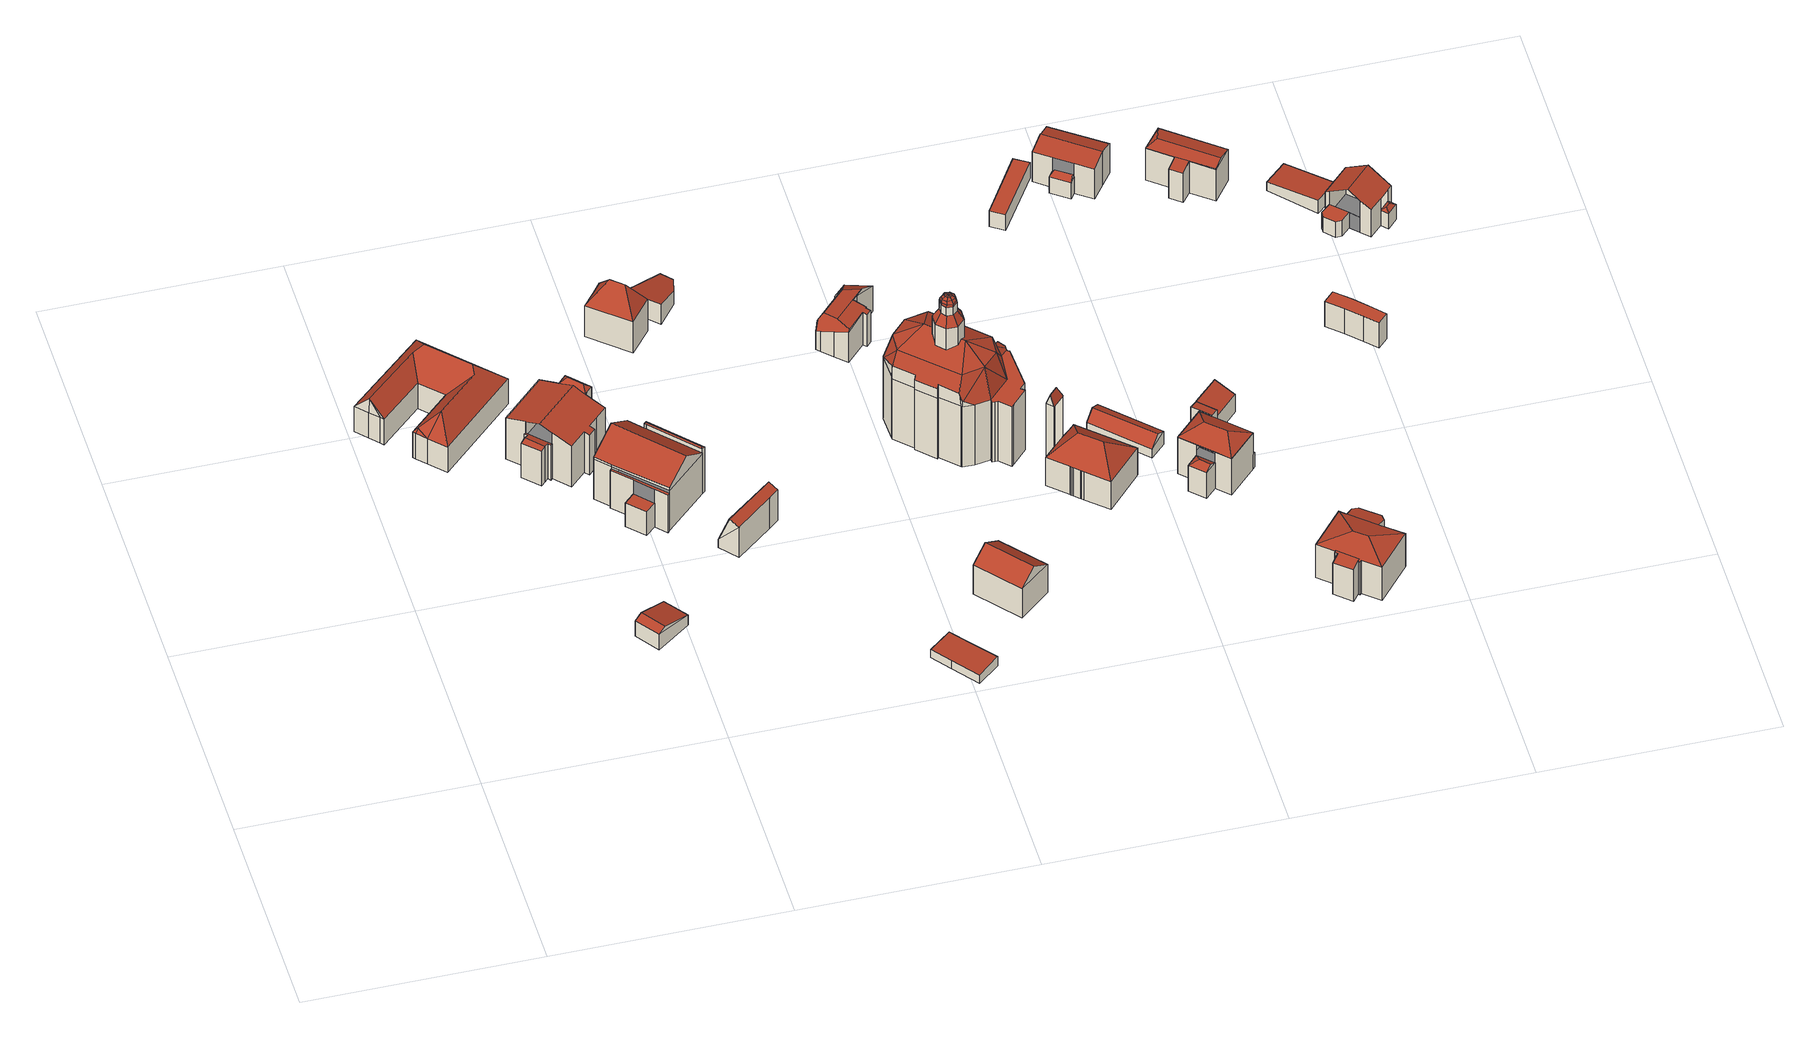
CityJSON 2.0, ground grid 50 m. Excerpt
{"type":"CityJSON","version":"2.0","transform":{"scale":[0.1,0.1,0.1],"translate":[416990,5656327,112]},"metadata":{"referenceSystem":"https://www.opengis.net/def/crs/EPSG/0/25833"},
"CityObjects":{
"building1":{"type":"Building","attributes":{"Dachtyp_tdc":"tdcFreeFormRoof","Gemeindeschluessel":14612000,"Dachneigung":47.32,"QualitaetDacherkennung":4,"Geometrietyp2DReferenz":"3000","measuredHeight":12.46,"function":"31001_9998","roofType":"5000"},"geometry":[{"type":"Solid","lod":"2","boundaries":[[[[0,1,2,3]],[[1,4,5,2]],[[4,6,7,5]],[[6,8,9,7]],[[8,10,11,9]],[[10,12,13,11]],[[12,14,15,13]],[[14,16,17,15]],[[16,18,19,17]],[[18,20,21,19]],[[20,22,23,21]],[[22,0,3,23]],[[24,25,22,20]],[[26,27,24,20,18]],[[16,26,18]],[[14,26,16]],[[26,14,12]],[[27,26,12,10]],[[28,25,24,27,10,8]],[[29,30,28,8,6]],[[29,6,4]],[[30,1,0]],[[29,1,30]],[[1,29,4]],[[25,28,30,0,22]],[[3,2,5,7,9,11,13,15,17,19,21,23]]]],"semantics":{"surfaces":[{"type":"WallSurface"},{"type":"RoofSurface"},{"type":"GroundSurface"}],"values":[[0,0,0,0,0,0,0,0,0,0,0,0,1,1,0,0,0,1,1,1,1,1,1,1,1,2]]}}]},
"building2":{"type":"Building","attributes":{"Dachtyp_tdc":"tdcGableRoof","Gemeindeschluessel":14612000,"Dachneigung":18.34,"QualitaetDacherkennung":32,"Geometrietyp2DReferenz":"3000","measuredHeight":4.96,"function":"31001_9998","roofType":"3100"},"geometry":[{"type":"Solid","lod":"2","boundaries":[[[[31,32,33,34]],[[32,35,36,33]],[[35,37,38,36]],[[37,31,34,38]],[[35,32,39]],[[31,37,40]],[[32,31,40,39]],[[37,35,39,40]],[[34,33,36,38]]]],"semantics":{"surfaces":[{"type":"WallSurface"},{"type":"RoofSurface"},{"type":"GroundSurface"}],"values":[[0,0,0,0,0,0,1,1,2]]}}]},
"building3":{"type":"Building","attributes":{"Gemeindeschluessel":14612000,"Geometrietyp2DReferenz":"3000","function":"31001_9998","roofType":"9999"},"children":["building3-1","building3-2","building3-3"]},
"building3-1":{"type":"BuildingPart","attributes":{"Dachtyp_tdc":"tdcGableRoof","Dachneigung":14.99,"QualitaetDacherkennung":30,"Geometrietyp2DReferenz":"3000","measuredHeight":9.76,"roofType":"3100"},"parents":["building3"],"geometry":[{"type":"MultiSurface","lod":"2","boundaries":[[[41,42,43,44]],[[42,45,46,43]],[[45,47,48,46]],[[47,49,50,48]],[[51,52,53,54]],[[52,55,56,53]],[[55,57,58,56]],[[57,59,60,58]],[[59,61,62,60]],[[61,41,44,62]],[[57,55,52,51,63,49,47,45,42]],[[42,41,61,59,57]],[[44,43,46,48,50,64,54,53,56,58,60,62]]],"semantics":{"surfaces":[{"type":"WallSurface"},{"type":"RoofSurface"},{"type":"GroundSurface"}],"values":[0,0,0,0,0,0,0,0,0,0,1,1,2]}}]},
"building3-2":{"type":"BuildingPart","attributes":{"Dachtyp_tdc":"tdcGableRoof","Dachneigung":16.76,"QualitaetDacherkennung":67,"Geometrietyp2DReferenz":"3000","measuredHeight":13.41,"roofType":"3100"},"parents":["building3"],"geometry":[{"type":"MultiSurface","lod":"2","boundaries":[[[65,66,67,68]],[[66,69,70,67]],[[69,71,72,70]],[[71,73,74,72]],[[73,75,76,74]],[[75,77,54,76]],[[77,51,54]],[[78,79,80,50,49]],[[79,81,82,80]],[[81,83,84,82]],[[83,85,86,84]],[[87,88,89,90]],[[88,65,68,89]],[[91,92,85,83,81,79,78,93]],[[93,77,75,73,71,69,66,65,88,87,94,91]],[[68,67,70,72,74,76,54,64,50,80,82,84,86,95,90,89]]],"semantics":{"surfaces":[{"type":"WallSurface"},{"type":"RoofSurface"},{"type":"GroundSurface"}],"values":[0,0,0,0,0,0,0,0,0,0,0,0,0,1,1,2]}}]},
"building3-3":{"type":"BuildingPart","attributes":{"Dachtyp_tdc":"tdcFreeFormRoof","Dachneigung":38.93,"QualitaetDacherkennung":17,"Geometrietyp2DReferenz":"3000","measuredHeight":13.57,"roofType":"5000"},"parents":["building3"],"geometry":[{"type":"MultiSurface","lod":"2","boundaries":[[[96,97,98,99]],[[97,100,101,98]],[[100,102,103,101]],[[102,104,105,103]],[[104,106,87,90,105]],[[107,108,109,86,85]],[[108,96,99,109]],[[106,104,102,110]],[[102,100,97,96,111,110]],[[96,108,107,111]],[[107,92,112,94,106,110,111]],[[99,98,101,103,105,90,95,86,109]]],"semantics":{"surfaces":[{"type":"WallSurface"},{"type":"RoofSurface"},{"type":"GroundSurface"}],"values":[0,0,0,0,0,0,0,1,1,1,1,2]}}]},
"building4":{"type":"Building","attributes":{"Gemeindeschluessel":14612000,"Geometrietyp2DReferenz":"3000","function":"31001_9998","roofType":"9999"},"children":["building4-1","building4-2","building4-3","building4-4"]},
"building4-1":{"type":"BuildingPart","attributes":{"Dachtyp_tdc":"tdcGableRoof","Dachneigung":29.98,"QualitaetDacherkennung":51,"Geometrietyp2DReferenz":"3000","measuredHeight":15.19,"roofType":"3100"},"parents":["building4"],"geometry":[{"type":"MultiSurface","lod":"2","boundaries":[[[113,114,115,116]],[[114,117,118,115]],[[117,114,119,120,121]],[[122,123,120,119,124]],[[125,122,124,113]],[[113,124,119,114]],[[126,123,122,125]],[[127,121,120,123,126]],[[118,128,129,130,116,115]],[[125,113,116,130,131]],[[127,126,132,129,128]]],"semantics":{"surfaces":[{"type":"WallSurface"},{"type":"RoofSurface"},{"type":"GroundSurface"}],"values":[0,0,1,1,0,0,0,0,2,0,0]}}]},
"building4-2":{"type":"BuildingPart","attributes":{"Dachtyp_tdc":"tdcFreeFormRoof","Dachneigung":31.63,"QualitaetDacherkennung":21,"Geometrietyp2DReferenz":"3000","measuredHeight":12.45,"roofType":"5000"},"parents":["building4"],"geometry":[{"type":"MultiSurface","lod":"2","boundaries":[[[133,134,135,118,117]],[[134,136,137,135]],[[136,138,121,127,128,137]],[[139,138,136]],[[140,139,136,134]],[[140,134,133]],[[139,140,133,138]],[[118,135,137,128]]],"semantics":{"surfaces":[{"type":"WallSurface"},{"type":"RoofSurface"},{"type":"GroundSurface"}],"values":[0,0,0,1,1,1,1,2]}}]},
"building4-3":{"type":"BuildingPart","attributes":{"Dachtyp_tdc":"tdcPolyFlatRoof","Dachneigung":0,"QualitaetDacherkennung":45,"Geometrietyp2DReferenz":"3000","measuredHeight":6.39,"roofType":"1000"},"parents":["building4"],"geometry":[{"type":"MultiSurface","lod":"2","boundaries":[[[141,142,143,144]],[[142,145,146,143]],[[145,147,148,146]],[[147,145,142,141]],[[144,143,146,148]]],"semantics":{"surfaces":[{"type":"WallSurface"},{"type":"RoofSurface"},{"type":"GroundSurface"}],"values":[0,0,0,1,2]}}]},
"building4-4":{"type":"BuildingPart","attributes":{"Dachtyp_tdc":"tdcPolyFlatRoof","Dachneigung":0,"QualitaetDacherkennung":10,"Geometrietyp2DReferenz":"3000","measuredHeight":10.21,"roofType":"1000"},"parents":["building4"],"geometry":[{"type":"MultiSurface","lod":"2","boundaries":[[[132,149,150,129]],[[149,151,141,144,150]],[[152,153,154,148,147]],[[153,131,130,154]],[[131,153,152,151,149,132]],[[129,150,144,148,154,130]]],"semantics":{"surfaces":[{"type":"WallSurface"},{"type":"RoofSurface"},{"type":"GroundSurface"}],"values":[0,0,0,0,1,2]}}]},
"building5":{"type":"Building","attributes":{"Dachtyp_tdc":"tdcFreeFormRoof","Gemeindeschluessel":14612000,"Dachneigung":69.65,"QualitaetDacherkennung":6,"Geometrietyp2DReferenz":"3000","measuredHeight":9.19,"function":"31001_9998","roofType":"5000"},"geometry":[{"type":"Solid","lod":"2","boundaries":[[[[155,156,157,158]],[[156,159,160,157]],[[159,161,162,160]],[[161,163,164,162]],[[163,155,158,164]],[[165,166,159,156]],[[163,161,166,165,155]],[[156,155,165]],[[161,159,166]],[[158,157,160,162,164]]]],"semantics":{"surfaces":[{"type":"WallSurface"},{"type":"RoofSurface"},{"type":"GroundSurface"}],"values":[[0,0,0,0,0,1,1,0,0,2]]}}]},
"building6":{"type":"Building","attributes":{"Dachtyp_tdc":"tdcFreeFormRoof","Gemeindeschluessel":14612000,"Dachneigung":58.85,"QualitaetDacherkennung":62,"Geometrietyp2DReferenz":"3000","measuredHeight":14.03,"function":"31001_9998","roofType":"5000"},"geometry":[{"type":"Solid","lod":"2","boundaries":[[[[167,168,169,170]],[[168,171,172,169]],[[171,173,174,172]],[[173,175,176,174]],[[175,177,178,176]],[[177,179,180,178]],[[179,167,170,180]],[[181,182,175,173,171]],[[167,183,168]],[[168,183,181,171]],[[181,183,167,179,177,182]],[[177,175,182]],[[170,169,172,174,176,178,180]]]],"semantics":{"surfaces":[{"type":"WallSurface"},{"type":"RoofSurface"},{"type":"GroundSurface"}],"values":[[0,0,0,0,0,0,0,1,1,1,1,0,2]]}}]},
"building7":{"type":"Building","attributes":{"Dachtyp_tdc":"tdcPolyFlatRoof","Gemeindeschluessel":14612000,"Dachneigung":15.88,"QualitaetDacherkennung":71,"Geometrietyp2DReferenz":"3000","measuredHeight":5.53,"function":"31001_9998","roofType":"2100"},"geometry":[{"type":"Solid","lod":"2","boundaries":[[[[184,167,185,186]],[[167,187,188,185]],[[187,189,190,188]],[[189,191,192,190]],[[191,193,194,192]],[[193,184,186,194]],[[193,191,189,187,167,184]],[[186,185,188,190,192,194]]]],"semantics":{"surfaces":[{"type":"WallSurface"},{"type":"RoofSurface"},{"type":"GroundSurface"}],"values":[[0,0,0,0,0,0,1,2]]}}]},
"building8":{"type":"Building","attributes":{"Dachtyp_tdc":"tdcPolyFlatRoof","Gemeindeschluessel":14612000,"Dachneigung":3.07,"QualitaetDacherkennung":74,"Geometrietyp2DReferenz":"3000","measuredHeight":2.5,"function":"31001_9998","roofType":"2100"},"geometry":[{"type":"Solid","lod":"2","boundaries":[[[[195,196,197,198]],[[196,199,200,197]],[[199,201,202,200]],[[201,203,204,202]],[[203,205,206,204]],[[205,195,198,206]],[[205,203,201,199,196,195]],[[198,197,200,202,204,206]]]],"semantics":{"surfaces":[{"type":"WallSurface"},{"type":"RoofSurface"},{"type":"GroundSurface"}],"values":[[0,0,0,0,0,0,1,2]]}}]},
"building9":{"type":"Building","attributes":{"Dachtyp_tdc":"tdcGableRoof","Gemeindeschluessel":14612000,"Dachneigung":35.09,"QualitaetDacherkennung":77,"Geometrietyp2DReferenz":"3000","measuredHeight":10.77,"function":"31001_9998","roofType":"3100"},"geometry":[{"type":"Solid","lod":"2","boundaries":[[[[207,208,209,210]],[[208,211,212,209]],[[211,213,214,212]],[[213,207,210,214]],[[211,208,215]],[[207,213,216]],[[208,207,216,215]],[[213,211,215,216]],[[210,209,212,214]]]],"semantics":{"surfaces":[{"type":"WallSurface"},{"type":"RoofSurface"},{"type":"GroundSurface"}],"values":[[0,0,0,0,0,0,1,1,2]]}}]},
"building10":{"type":"Building","attributes":{"Dachtyp_tdc":"tdcFreeFormRoof","Gemeindeschluessel":14612000,"Dachneigung":37.97,"QualitaetDacherkennung":42,"Geometrietyp2DReferenz":"3000","measuredHeight":9.6,"function":"31001_9998","roofType":"5000"},"geometry":[{"type":"Solid","lod":"2","boundaries":[[[[217,218,219]],[[220,221,222]],[[223,224,225]],[[226,227,228,229,230,231,232,233,234,235,236,237,238,239,240,241]],[[242,243,227,226]],[[243,244,228,227]],[[244,218,229,228]],[[218,217,230,229]],[[217,245,231,230]],[[245,246,232,231]],[[246,247,233,232]],[[247,248,234,233]],[[248,249,235,234]],[[249,221,236,235]],[[221,220,237,236]],[[220,250,238,237]],[[250,251,239,238]],[[251,224,240,239]],[[224,223,241,240]],[[223,242,226,241]],[[247,246,245,217,219,252,253,222,221,249,248]],[[220,222,253,254,225,224,251,250]],[[244,243,242,223,225,254,255]],[[252,219,218,244,255]],[[253,252,255,254]]]],"semantics":{"surfaces":[{"type":"WallSurface"},{"type":"GroundSurface"},{"type":"RoofSurface"}],"values":[[0,0,0,1,0,0,0,0,0,0,0,0,0,0,0,0,0,0,0,0,2,2,2,2,2]]}}]},
"building11":{"type":"Building","attributes":{"name":"Loschwitzer Kirche","Gemeindeschluessel":14612000,"QualitaetDacherkennung":100,"Geometrietyp2DReferenz":"3000","function":"31001_3041","roofType":"9999"},"children":["building11-1","building11-2","building11-3","building11-4","building11-5","building11-6","building11-7"]},
"building11-1":{"type":"BuildingPart","attributes":{"Dachtyp_tdc":"tdcGambrelHipRoof","Dachneigung":84.92,"QualitaetDacherkennung":100,"Geometrietyp2DReferenz":"3000","measuredHeight":26.48,"roofType":"9999"},"parents":["building11"],"geometry":[{"type":"MultiSurface","lod":"2","boundaries":[[[256,257,258,259]],[[257,260,261,258]],[[260,262,263,261]],[[262,264,265,263]],[[264,266,267,265]],[[266,268,269,267]],[[270,271,272,273]],[[271,274,275,272]],[[274,276,277,275]],[[276,278,279,277]],[[278,280,281,279]],[[280,282,283,281]],[[282,284,285,283]],[[284,286,287,285]],[[286,288,289,287]],[[288,290,291,289]],[[290,292,293,291]],[[292,294,295,293]],[[294,296,297,295]],[[296,298,299,297]],[[296,300,301,302,303,304,305,306,307,308,309,310,311,312,313,314,298]],[[315,316,317,318,319,320,321,322]],[[314,313,323,324]],[[322,321,324,323]],[[264,316,315,325,266]],[[266,325,268]],[[256,320,319,257]],[[257,319,318,260]],[[260,318,317,262]],[[262,317,316,264]],[[271,311,310,274]],[[270,312,311,271]],[[274,310,309,276]],[[276,309,308,278]],[[278,308,307,280]],[[280,307,306,282]],[[282,306,305,284]],[[284,305,304,286]],[[286,304,303,288]],[[288,303,302,290]],[[290,302,301,292]],[[292,301,300,294]],[[294,300,296]],[[299,259,258,261,263,265,267,269,273,272,275,277,279,281,283,285,287,289,291,293,295,297]]],"semantics":{"surfaces":[{"type":"WallSurface"},{"type":"RoofSurface"},{"type":"GroundSurface"}],"values":[0,0,0,0,0,0,0,0,0,0,0,0,0,0,0,0,0,0,0,0,1,1,1,1,0,0,0,0,0,0,0,0,0,0,0,0,0,0,0,0,0,0,0,2]}}]},
"building11-2":{"type":"BuildingPart","attributes":{"Dachtyp_tdc":"tdcGambrelHipRoof","Dachneigung":84.93,"QualitaetDacherkennung":100,"Geometrietyp2DReferenz":"3000","measuredHeight":26.48,"roofType":"9999"},"parents":["building11"],"geometry":[{"type":"MultiSurface","lod":"2","boundaries":[[[326,327,328,329]],[[327,330,331,328]],[[330,270,273,331]],[[268,332,333,269]],[[332,334,335,333]],[[334,326,329,335]],[[312,336,337,313]],[[336,338,339,326,334,337]],[[340,341,322,342]],[[341,343,315,322]],[[332,344,337,334]],[[344,340,342,337]],[[313,337,323]],[[342,322,323]],[[337,342,323]],[[315,343,325]],[[325,343,341,340,344,332,268]],[[327,339,338,330]],[[326,339,327]],[[330,338,336,312,270]],[[329,328,331,273,269,333,335]]],"semantics":{"surfaces":[{"type":"WallSurface"},{"type":"RoofSurface"},{"type":"GroundSurface"}],"values":[0,0,0,0,0,0,1,1,1,1,1,1,1,1,1,0,0,0,0,0,2]}}]},
"building11-3":{"type":"BuildingPart","attributes":{"Dachtyp_tdc":"tdcHipAndGableRoof","Dachneigung":62.66,"QualitaetDacherkennung":100,"Geometrietyp2DReferenz":"3000","measuredHeight":18.43,"roofType":"5000"},"parents":["building11"],"geometry":[{"type":"MultiSurface","lod":"2","boundaries":[[[345,346,347,348]],[[346,349,350,347]],[[349,351,352,350]],[[351,353,354,352]],[[353,355,356,354]],[[355,357,358,356]],[[357,359,360,358]],[[298,361,362,363]],[[361,345,348,362]],[[355,353,351,364]],[[351,349,364]],[[349,346,345,361,364]],[[357,355,364,361]],[[359,357,361,298]],[[348,347,350,352,354,356,358,360,363,362]]],"semantics":{"surfaces":[{"type":"WallSurface"},{"type":"RoofSurface"},{"type":"GroundSurface"}],"values":[0,0,0,0,0,0,0,0,0,1,1,1,1,1,2]}}]},
"building11-4":{"type":"BuildingPart","attributes":{"Dachtyp_tdc":"tdcPolyFlatRoof","Dachneigung":0,"QualitaetDacherkennung":100,"Geometrietyp2DReferenz":"3000","measuredHeight":16.27,"roofType":"1000"},"parents":["building11"],"geometry":[{"type":"MultiSurface","lod":"2","boundaries":[[[365,366,367,368]],[[359,369,370,371,360]],[[369,372,373,370]],[[372,374,375,373]],[[374,376,377,375]],[[376,378,379,377]],[[378,380,381,379]],[[380,382,383,381]],[[382,384,385,383]],[[384,386,387,385]],[[386,388,389,387]],[[388,365,368,389]],[[388,386,384,382,380,378,376,374,372,369,359,298,390,366,365]],[[368,367,391,392,371,370,373,375,377,379,381,383,385,387,389]]],"semantics":{"surfaces":[{"type":"WallSurface"},{"type":"RoofSurface"},{"type":"GroundSurface"}],"values":[0,0,0,0,0,0,0,0,0,0,0,0,1,2]}}]},
"building11-5":{"type":"BuildingPart","attributes":{"Dachtyp_tdc":"tdcGambrelHipRoof","Dachneigung":84.92,"QualitaetDacherkennung":100,"Geometrietyp2DReferenz":"3000","measuredHeight":26.48,"roofType":"9999"},"parents":["building11"],"geometry":[{"type":"MultiSurface","lod":"2","boundaries":[[[393,394,395,396]],[[394,256,259,395]],[[366,393,396,397,367]],[[320,398,399,400,321]],[[399,393,366,400]],[[401,298,314]],[[298,401,390]],[[400,390,401]],[[390,400,366]],[[321,400,324]],[[401,314,324]],[[400,401,324]],[[394,398,320,256]],[[393,399,398,394]],[[396,395,259,299,402,397]]],"semantics":{"surfaces":[{"type":"WallSurface"},{"type":"RoofSurface"},{"type":"GroundSurface"}],"values":[0,0,0,1,1,1,1,1,1,1,1,1,0,0,2]}}]},
"building11-6":{"type":"BuildingPart","attributes":{"Dachtyp_tdc":"tdcFreeFormRoof","Dachneigung":86.2,"QualitaetDacherkennung":100,"Geometrietyp2DReferenz":"3000","measuredHeight":4.17,"roofType":"5000"},"parents":["building11"],"geometry":[{"type":"Solid","lod":"2","boundaries":[[[[403,404,405,406]],[[404,407,408,405]],[[407,409,410,408]],[[409,411,412,410]],[[411,413,414,412]],[[413,415,416,414]],[[415,417,418,416]],[[417,403,406,418]],[[419,420,421]],[[419,421,422]],[[419,422,423]],[[419,423,424]],[[419,424,425]],[[419,425,426]],[[419,426,427]],[[419,427,420]],[[420,428,429,421]],[[421,429,430,422]],[[422,430,431,423]],[[423,431,432,424]],[[424,432,433,425]],[[425,433,434,426]],[[426,434,435,427]],[[427,435,428,420]],[[428,436,437,429]],[[429,437,438,430]],[[430,438,439,431]],[[431,439,440,432]],[[432,440,441,433]],[[433,441,442,434]],[[434,442,443,435]],[[435,443,436,428]],[[436,417,415,437]],[[437,415,413,438]],[[438,413,411,439]],[[439,411,409,440]],[[440,409,407,441]],[[441,407,404,442]],[[442,404,403,443]],[[443,403,417,436]],[[406,405,408,410,412,414,416,418]]]],"semantics":{"surfaces":[{"type":"WallSurface"},{"type":"RoofSurface"},{"type":"GroundSurface"}],"values":[[0,0,0,0,0,0,0,0,1,1,1,1,1,1,1,1,1,1,1,1,1,1,1,1,1,1,1,1,1,1,1,1,1,1,1,1,1,1,1,1,2]]}}]},
"building11-7":{"type":"BuildingPart","attributes":{"Dachtyp_tdc":"tdcTentRoof","Dachneigung":59.95,"QualitaetDacherkennung":100,"Geometrietyp2DReferenz":"3000","measuredHeight":10.78,"roofType":"4000"},"parents":["building11"],"geometry":[{"type":"Solid","lod":"2","boundaries":[[[[444,445,446,447]],[[445,448,449,446]],[[448,450,451,449]],[[450,452,453,451]],[[452,454,455,453]],[[454,456,457,455]],[[456,458,459,457]],[[458,444,447,459]],[[445,444,460]],[[448,445,460]],[[450,448,460]],[[452,450,460]],[[454,452,460]],[[456,454,460]],[[458,456,460]],[[444,458,460]],[[447,446,449,451,453,455,457,459]]]],"semantics":{"surfaces":[{"type":"WallSurface"},{"type":"RoofSurface"},{"type":"GroundSurface"}],"values":[[0,0,0,0,0,0,0,0,1,1,1,1,1,1,1,1,2]]}}]},
"building12":{"type":"Building","attributes":{"Gemeindeschluessel":14612000,"Geometrietyp2DReferenz":"3000","function":"31001_9998","roofType":"9999"},"children":["building12-1","building12-2"]},
"building12-1":{"type":"BuildingPart","attributes":{"Dachtyp_tdc":"tdcHipRoof","Dachneigung":36.29,"QualitaetDacherkennung":57,"Geometrietyp2DReferenz":"3000","measuredHeight":11.6,"roofType":"3200"},"parents":["building12"],"geometry":[{"type":"MultiSurface","lod":"2","boundaries":[[[461,462,463,464]],[[462,465,466,463]],[[465,467,468,466]],[[467,469,470,468]],[[469,471,472,470]],[[471,473,474,472]],[[475,476,477,478]],[[476,479,480,477]],[[479,481,482,480]],[[481,483,484,482]],[[483,485,486,484]],[[485,487,488,486]],[[487,461,464,488]],[[483,481,489]],[[479,476,475,490,491,473,471,492]],[[481,479,492,489]],[[471,469,467,465,462,461,487,485,483,489,492]],[[464,463,466,468,470,472,474,493,494,478,477,480,482,484,486,488]]],"semantics":{"surfaces":[{"type":"WallSurface"},{"type":"RoofSurface"},{"type":"GroundSurface"}],"values":[0,0,0,0,0,0,0,0,0,0,0,0,0,1,1,1,1,2]}}]},
"building12-2":{"type":"BuildingPart","attributes":{"Dachtyp_tdc":"tdcFreeFormRoof","Dachneigung":69.91,"QualitaetDacherkennung":10,"Geometrietyp2DReferenz":"3000","measuredHeight":21.2,"roofType":"5000"},"parents":["building12"],"geometry":[{"type":"MultiSurface","lod":"2","boundaries":[[[495,496,497]],[[497,496,498,499]],[[474,500,501,478,494,493]],[[502,498,496,495,503]],[[497,499,500,474,473]],[[499,504,501,500]],[[504,505,475,478,501]],[[502,503,505,504]],[[498,502,504,499]]],"semantics":{"surfaces":[{"type":"WallSurface"},{"type":"GroundSurface"},{"type":"RoofSurface"}],"values":[0,0,1,2,0,0,0,2,2]}}]},
"building13":{"type":"Building","attributes":{"Dachtyp_tdc":"tdcGableRoof","Gemeindeschluessel":14612000,"Dachneigung":44.04,"QualitaetDacherkennung":83,"Geometrietyp2DReferenz":"3000","measuredHeight":4.57,"function":"31001_9998","roofType":"3100"},"geometry":[{"type":"Solid","lod":"2","boundaries":[[[[506,507,508,509]],[[507,510,511,508]],[[510,512,513,511]],[[512,506,509,513]],[[510,507,514]],[[506,512,515]],[[507,506,515,514]],[[512,510,514,515]],[[509,508,511,513]]]],"semantics":{"surfaces":[{"type":"WallSurface"},{"type":"RoofSurface"},{"type":"GroundSurface"}],"values":[[0,0,0,0,0,0,1,1,2]]}}]},
"building14":{"type":"Building","attributes":{"Dachtyp_tdc":"tdcPolyFlatRoof","Gemeindeschluessel":14612000,"Dachneigung":0,"QualitaetDacherkennung":42,"Geometrietyp2DReferenz":"3000","measuredHeight":4.21,"function":"31001_9998","roofType":"1000"},"geometry":[{"type":"Solid","lod":"2","boundaries":[[[[516,517,518,519]],[[517,520,521,518]],[[520,522,523,521]],[[522,516,519,523]],[[522,520,517,516]],[[519,518,521,523]]]],"semantics":{"surfaces":[{"type":"WallSurface"},{"type":"RoofSurface"},{"type":"GroundSurface"}],"values":[[0,0,0,0,1,2]]}}]},
"building15":{"type":"Building","attributes":{"Gemeindeschluessel":14612000,"Geometrietyp2DReferenz":"3000","function":"31001_9998","roofType":"9999"},"children":["building15-1","building15-2","building15-3"]},
"building15-1":{"type":"BuildingPart","attributes":{"Dachtyp_tdc":"tdcPolyFlatRoof","Dachneigung":0,"QualitaetDacherkennung":0,"Geometrietyp2DReferenz":"3000","measuredHeight":4.01,"roofType":"9999"},"parents":["building15"],"geometry":[{"type":"MultiSurface","lod":"2","boundaries":[[[524,525,526,527,528]],[[528,527,529,530]],[[527,526,531,529]],[[526,525,532,531]],[[525,524,533,532]],[[530,529,531,532,533]],[[530,533,524,528]]],"semantics":{"surfaces":[{"type":"RoofSurface"},{"type":"WallSurface"},{"type":"GroundSurface"},{"type":"ClosureSurface","isClosure":"1","QuelleClosure":"LoD1Solid"}],"values":[0,1,1,1,1,2,3]}}]},
"building15-2":{"type":"BuildingPart","attributes":{"Dachtyp_tdc":"tdcFreeFormRoof","Dachneigung":31.82,"QualitaetDacherkennung":13,"Geometrietyp2DReferenz":"3000","measuredHeight":8.04,"roofType":"5000"},"parents":["building15"],"geometry":[{"type":"MultiSurface","lod":"2","boundaries":[[[534,535,536,537]],[[535,538,539,536]],[[540,534,537,541]],[[542,538,535]],[[535,534,543,542]],[[543,540,538,542]],[[540,543,534]],[[537,536,539,541]]],"semantics":{"surfaces":[{"type":"WallSurface"},{"type":"RoofSurface"},{"type":"GroundSurface"}],"values":[0,0,0,1,1,1,0,2]}}]},
"building15-3":{"type":"BuildingPart","attributes":{"Dachtyp_tdc":"tdcHipRoof","Dachneigung":25.04,"QualitaetDacherkennung":63,"Geometrietyp2DReferenz":"3000","measuredHeight":12.04,"roofType":"3200"},"parents":["building15"],"geometry":[{"type":"MultiSurface","lod":"2","boundaries":[[[544,545,546]],[[547,548,549]],[[530,533,550,541,539,551,552]],[[547,549,550,533,524]],[[549,553,540,541,550]],[[554,544,551,539,538]],[[544,546,552,551]],[[546,555,528,530,552]],[[548,547,556]],[[546,545,557]],[[547,555,546,557,556]],[[545,558,559,548,556,557]],[[549,548,559,553]],[[553,559,558,554]],[[554,558,545,544]]],"semantics":{"surfaces":[{"type":"WallSurface"},{"type":"GroundSurface"},{"type":"RoofSurface"}],"values":[0,0,1,0,0,0,0,0,2,2,2,2,0,0,0]}}]},
"building16":{"type":"Building","attributes":{"Dachtyp_tdc":"tdcPolyFlatRoof","Gemeindeschluessel":14612000,"Dachneigung":6.68,"QualitaetDacherkennung":59,"Geometrietyp2DReferenz":"3000","measuredHeight":7.03,"function":"31001_9998","roofType":"2100"},"geometry":[{"type":"Solid","lod":"2","boundaries":[[[[560,561,562,563]],[[561,564,565,562]],[[564,566,567,565]],[[566,568,569,567]],[[568,560,563,569]],[[568,566,564,561,560]],[[563,562,565,567,569]]]],"semantics":{"surfaces":[{"type":"WallSurface"},{"type":"RoofSurface"},{"type":"GroundSurface"}],"values":[[0,0,0,0,0,1,2]]}}]},
"building17":{"type":"Building","attributes":{"Dachtyp_tdc":"tdcPolyFlatRoof","Gemeindeschluessel":14612000,"Dachneigung":20.84,"QualitaetDacherkennung":53,"Geometrietyp2DReferenz":"3000","measuredHeight":6.61,"function":"31001_9998","roofType":"2100"},"geometry":[{"type":"Solid","lod":"2","boundaries":[[[[570,571,572,573]],[[571,574,575,572]],[[574,576,577,575]],[[576,570,573,577]],[[576,574,571,570]],[[573,572,575,577]]]],"semantics":{"surfaces":[{"type":"WallSurface"},{"type":"RoofSurface"},{"type":"GroundSurface"}],"values":[[0,0,0,0,1,2]]}}]},
"building18":{"type":"Building","attributes":{"Gemeindeschluessel":14612000,"Geometrietyp2DReferenz":"3000","function":"31001_9998","roofType":"9999"},"children":["building18-1","building18-2"]},
"building18-1":{"type":"BuildingPart","attributes":{"Dachtyp_tdc":"tdcFreeFormRoof","Dachneigung":61.31,"QualitaetDacherkennung":13,"Geometrietyp2DReferenz":"3000","measuredHeight":5.94,"roofType":"5000"},"parents":["building18"],"geometry":[{"type":"MultiSurface","lod":"2","boundaries":[[[578,579,580,581]],[[579,582,583,580]],[[584,578,581,585]],[[586,582,579]],[[579,578,587,586]],[[587,584,582,586]],[[584,587,578]],[[581,580,583,585]]],"semantics":{"surfaces":[{"type":"WallSurface"},{"type":"RoofSurface"},{"type":"GroundSurface"}],"values":[0,0,0,1,1,1,0,2]}}]},
"building18-2":{"type":"BuildingPart","attributes":{"Dachtyp_tdc":"tdcGableRoof","Dachneigung":14.32,"QualitaetDacherkennung":40,"Geometrietyp2DReferenz":"3000","measuredHeight":9.14,"roofType":"3100"},"parents":["building18"],"geometry":[{"type":"MultiSurface","lod":"2","boundaries":[[[588,583,582]],[[588,589,590,583]],[[589,591,592,590]],[[591,593,594,592]],[[593,595,596,594]],[[595,597,598,596]],[[597,599,600,598]],[[599,601,602,600]],[[601,603,584,585,602]],[[599,597,595,593,591]],[[591,589,588,603,601,599]],[[583,590,592,594,596,598,600,602,585]]],"semantics":{"surfaces":[{"type":"WallSurface"},{"type":"RoofSurface"},{"type":"GroundSurface"}],"values":[0,0,0,0,0,0,0,0,0,1,1,2]}}]},
"building19":{"type":"Building","attributes":{"Gemeindeschluessel":14612000,"Geometrietyp2DReferenz":"3000","function":"31001_9998","roofType":"9999"},"children":["building19-1","building19-2","building19-3"]},
"building19-1":{"type":"BuildingPart","attributes":{"Dachtyp_tdc":"tdcPolyFlatRoof","Dachneigung":17.74,"QualitaetDacherkennung":35,"Geometrietyp2DReferenz":"3000","measuredHeight":9.29,"roofType":"2100"},"parents":["building19"],"geometry":[{"type":"MultiSurface","lod":"2","boundaries":[[[604,605,606,607,608]],[[605,609,610,606]],[[609,611,612,610]],[[611,613,614,612]],[[613,615,616,617,614]],[[615,613,611,609,605,604,618]],[[619,607,606,610,612,614,617]]],"semantics":{"surfaces":[{"type":"WallSurface"},{"type":"RoofSurface"},{"type":"GroundSurface"}],"values":[0,0,0,0,0,1,2]}}]},
"building19-2":{"type":"BuildingPart","attributes":{"Dachtyp_tdc":"tdcPolyFlatRoof","Dachneigung":13.08,"QualitaetDacherkennung":64,"Geometrietyp2DReferenz":"3000","measuredHeight":8.84,"roofType":"2100"},"parents":["building19"],"geometry":[{"type":"MultiSurface","lod":"2","boundaries":[[[620,621,622,623]],[[624,625,626,627]],[[624,621,620,628,629,625]],[[626,630,631,623,622,627]],[[625,629,630,626]],[[629,628,631,630]],[[628,620,623,631]]],"semantics":{"surfaces":[{"type":"WallSurface"},{"type":"RoofSurface"},{"type":"GroundSurface"}],"values":[0,0,1,2,0,0,0]}}]},
"building19-3":{"type":"BuildingPart","attributes":{"Dachtyp_tdc":"tdcHipRoof","Dachneigung":17.48,"QualitaetDacherkennung":74,"Geometrietyp2DReferenz":"3000","measuredHeight":10.67,"roofType":"3200"},"parents":["building19"],"geometry":[{"type":"MultiSurface","lod":"2","boundaries":[[[616,632,633,617]],[[632,634,635,633]],[[634,636,624,627,635]],[[637,638,639,622,621]],[[638,640,641,639]],[[640,642,643,641]],[[642,644,645,643]],[[644,608,607,645]],[[640,638,646]],[[634,632,647]],[[638,637,636,634,647,646]],[[632,616,648,608,644,642,640,646,647]],[[607,619,617,633,635,627,622,639,641,643,645]]],"semantics":{"surfaces":[{"type":"WallSurface"},{"type":"RoofSurface"},{"type":"GroundSurface"}],"values":[0,0,0,0,0,0,0,0,1,1,1,1,2]}}]},
"building20":{"type":"Building","attributes":{"Gemeindeschluessel":14612000,"Geometrietyp2DReferenz":"3000","function":"31001_9998","roofType":"9999"},"children":["building20-1","building20-2"]},
"building20-1":{"type":"BuildingPart","attributes":{"Dachtyp_tdc":"tdcPolyFlatRoof","Dachneigung":15.46,"QualitaetDacherkennung":38,"Geometrietyp2DReferenz":"3000","measuredHeight":8.68,"roofType":"2100"},"parents":["building20"],"geometry":[{"type":"MultiSurface","lod":"2","boundaries":[[[649,650,651,652]],[[653,654,655,656]],[[652,651,657,654,653]],[[650,649,656,655,658]],[[649,652,653,656]]],"semantics":{"surfaces":[{"type":"RoofSurface"},{"type":"GroundSurface"},{"type":"WallSurface"}],"values":[0,1,2,2,2]}}]},
"building20-2":{"type":"BuildingPart","attributes":{"Dachtyp_tdc":"tdcHipAndGableRoof","Dachneigung":14.14,"QualitaetDacherkennung":58,"Geometrietyp2DReferenz":"3000","measuredHeight":9.4,"roofType":"5000"},"parents":["building20"],"geometry":[{"type":"MultiSurface","lod":"2","boundaries":[[[657,659,660,654]],[[659,661,662,660]],[[661,663,664,662]],[[663,665,666,664]],[[665,658,655,666]],[[661,667,668]],[[667,651,650,669,670,668]],[[663,661,668,670]],[[665,669,650,658]],[[663,670,669,665]],[[657,651,667,659]],[[659,667,661]],[[655,654,660,662,664,666]]],"semantics":{"surfaces":[{"type":"WallSurface"},{"type":"RoofSurface"},{"type":"GroundSurface"}],"values":[0,0,0,0,0,1,1,1,0,0,0,0,2]}}]},
"building21":{"type":"Building","attributes":{"Dachtyp_tdc":"tdcPolyFlatRoof","Gemeindeschluessel":14612000,"Dachneigung":0,"QualitaetDacherkennung":0,"Geometrietyp2DReferenz":"3000","BezugspunktDach":"2000","measuredHeight":6.72,"function":"31001_9998"},"geometry":[{"type":"MultiSurface","lod":"2","boundaries":[[[671,672,673,674,675,676,677,678]],[[678,677,679,680]],[[677,676,681,679]],[[676,675,682,681]],[[675,674,683,682]],[[674,673,684,683]],[[673,672,685,684]],[[672,671,686,685]],[[671,678,680,686]],[[680,679,681,682,683,684,685,686]]],"semantics":{"surfaces":[{"type":"RoofSurface"},{"type":"WallSurface"},{"type":"GroundSurface"}],"values":[0,1,1,1,1,1,1,1,1,2]}}]},
"building22":{"type":"Building","attributes":{"Dachtyp_tdc":"tdcPolyFlatRoof","Gemeindeschluessel":14612000,"Dachneigung":4.95,"QualitaetDacherkennung":56,"Geometrietyp2DReferenz":"3000","measuredHeight":3.5,"function":"31001_9998","roofType":"2100"},"geometry":[{"type":"Solid","lod":"2","boundaries":[[[[687,688,689,690]],[[688,691,692,689]],[[691,693,694,692]],[[693,687,690,694]],[[693,691,688,687]],[[690,689,692,694]]]],"semantics":{"surfaces":[{"type":"WallSurface"},{"type":"RoofSurface"},{"type":"GroundSurface"}],"values":[[0,0,0,0,1,2]]}}]},
"building23":{"type":"Building","attributes":{"Gemeindeschluessel":14612000,"Geometrietyp2DReferenz":"3000","function":"31001_9998","roofType":"9999"},"children":["building23-1","building23-2","building23-3"]},
"building23-1":{"type":"BuildingPart","attributes":{"Dachtyp_tdc":"tdcGableRoof","Dachneigung":31.42,"QualitaetDacherkennung":75,"Geometrietyp2DReferenz":"3000","measuredHeight":10.43,"roofType":"3100"},"parents":["building23"],"geometry":[{"type":"MultiSurface","lod":"2","boundaries":[[[695,696,697,698,699]],[[696,700,701,697]],[[700,702,701]],[[703,704,705]],[[703,706,707,704]],[[706,708,709,707]],[[708,710,711,709]],[[710,712,713,711]],[[712,714,715,716,713]],[[710,708,706,703,717]],[[717,700,696,695,714,712,710]],[[698,697,701,718,704,707,709,711,713,716]]],"semantics":{"surfaces":[{"type":"WallSurface"},{"type":"RoofSurface"},{"type":"GroundSurface"}],"values":[0,0,0,0,0,0,0,0,0,1,1,2]}}]},
"building23-2":{"type":"BuildingPart","attributes":{"Dachtyp_tdc":"tdcPolyFlatRoof","Dachneigung":0,"QualitaetDacherkennung":48,"Geometrietyp2DReferenz":"3000","measuredHeight":4.17,"roofType":"1000"},"parents":["building23"],"geometry":[{"type":"MultiSurface","lod":"2","boundaries":[[[719,705,704,720]],[[721,722,723,724]],[[722,725,726,723]],[[725,727,728,726]],[[727,719,720,728]],[[727,725,722,721,702,721,729,705,719]],[[720,704,718,724,701,724,723,726,728]]],"semantics":{"surfaces":[{"type":"WallSurface"},{"type":"RoofSurface"},{"type":"GroundSurface"}],"values":[0,0,0,0,0,1,2]}}]},
"building23-3":{"type":"BuildingPart","attributes":{"Dachtyp_tdc":"tdcFreeFormRoof","Dachneigung":39.02,"QualitaetDacherkennung":24,"Geometrietyp2DReferenz":"3000","measuredHeight":4.81,"roofType":"5000"},"parents":["building23"],"geometry":[{"type":"MultiSurface","lod":"2","boundaries":[[[730,731,732,733]],[[731,699,698,732]],[[715,730,733,716]],[[734,699,731]],[[735,734,731,730]],[[735,730,715]],[[734,735,715,699]],[[733,732,698,716]]],"semantics":{"surfaces":[{"type":"WallSurface"},{"type":"RoofSurface"},{"type":"GroundSurface"}],"values":[0,0,0,1,1,1,1,2]}}]}
},
"vertices":[
[154,834,102],[123,867,102],[123,867,33],[154,834,33],[104,887,102],[104,887,33],[99,893,102],[99,893,33],[188,976,102],[188,976,33],[144,1022,102],[144,1022,33],[54,941,102],[54,941,33],[48,948,102],[48,948,33],[30,967,102],[30,967,33],[7,992,102],[7,992,33],[172,1140,102],[172,1140,33],[318,989,102],[318,989,33],[169,1069,157],[245,990,158],[31,966,140],[146,1070,139],[245,974,145],[110,892,111],[156,891,146],
[428,255,68],[392,304,68],[392,304,26],[428,255,26],[464,357,53],[464,357,26],[500,308,53],[500,308,26],[407,315,76],[443,266,76],
[300,799,123],[301,800,124],[301,800,26],[300,799,26],[309,807,121],[309,807,26],[303,813,121],[303,813,26],[307,816,120],[307,816,26],[349,772,120],[346,768,121],[346,768,26],[349,772,26],[341,774,121],[341,774,26],[333,766,124],[333,766,26],[324,758,119],[324,758,26],[291,791,119],[291,791,26],[329,793,120],[329,793,26],
[446,802,137],[429,786,137],[429,786,26],[446,802,26],[437,778,133],[437,778,26],[423,763,133],[423,763,26],[414,772,137],[414,772,26],[380,739,137],[380,739,26],[349,772,151],[307,816,150],[307,817,150],[307,817,26],[276,849,137],[276,849,26],[367,936,137],[367,936,26],[398,903,151],[398,903,26],[440,859,151],[471,827,137],[471,827,26],[440,859,26],[420,880,160],[402,899,152],[329,793,160],[437,862,152],[420,880,26],
[415,920,152],[419,916,152],[419,916,26],[415,920,26],[453,879,152],[453,879,26],[456,875,152],[456,875,26],[443,863,152],[443,863,26],[440,859,152],[398,903,152],[402,907,152],[402,907,26],[440,876,162],[415,903,162],[420,880,152],
[414,701,130],[505,789,130],[505,789,21],[414,701,21],[532,759,130],[532,759,21],[462,747,173],[581,620,173],[623,660,132],[442,672,135],[535,577,137],[414,701,135],[442,672,130],[535,577,130],[623,660,130],[623,660,21],[535,577,21],[442,672,21],[442,672,123],[535,577,123],
[532,759,143],[537,763,143],[537,763,21],[629,665,143],[629,665,21],[623,660,143],[623,665,146],[536,759,145],
[509,595,85],[488,575,85],[488,575,21],[509,595,21],[454,611,85],[454,611,21],[475,631,85],[475,631,21],
[530,572,123],[530,572,21],[509,595,123],[475,631,123],[439,669,123],[439,669,21],
[644,460,112],[612,498,52],[612,498,30],[644,460,30],[713,579,52],[713,579,30],[744,541,113],[744,541,30],[723,524,113],[723,524,30],[629,478,122],[730,559,122],
[631,1106,130],[588,1055,127],[588,1055,43],[631,1106,43],[508,1123,127],[508,1123,43],[527,1145,128],[527,1145,43],[532,1149,131],[532,1149,43],[552,1173,130],[552,1173,43],[592,1139,130],[592,1139,43],[559,1125,184],[551,1172,132],[585,1103,184],
[653,1085,130],[631,1106,76],[653,1085,76],[592,1139,131],[592,1139,76],[681,1197,102],[681,1197,76],[701,1175,102],[701,1175,76],[691,1132,112],[691,1132,76],
[970,75,30],[939,115,30],[939,115,8],[970,75,8],[986,151,33],[986,151,8],[1017,112,33],[1017,112,8],[1060,59,33],[1060,59,8],[1013,21,30],[1013,21,8],
[1139,171,92],[1064,261,92],[1064,261,13],[1139,171,13],[1130,317,89],[1130,317,13],[1206,228,89],[1206,228,13],[1095,287,121],[1171,198,121],
[1018,967,174],[1061,1012,147],[1033,983,174],[979,886,160],[1018,926,166],[981,887,166],[985,999,151],[926,937,128],[931,943,151],[1002,1017,78],[989,1029,78],[1015,1056,78],[1061,1012,78],[1018,967,78],[1008,957,78],[1029,939,78],[1027,937,78],[1035,930,78],[1025,920,78],[1018,926,78],[979,886,78],[956,908,78],[934,929,78],[926,937,78],[985,999,78],[1002,1017,151],[989,1029,120],[1015,1056,120],[1008,957,174],[1029,939,167],[1027,937,166],[1035,930,164],[1025,920,164],[956,908,146],[934,929,133],[1031,983,174],[964,914,174],[944,939,171],[995,993,171],
[1121,569,221],[1085,604,221],[1085,604,57],[1121,569,57],[1083,601,221],[1083,601,57],[1046,638,221],[1046,638,57],[1049,640,221],[1049,640,57],[1011,677,221],[1011,677,57],[1011,681,221],[1011,681,57],[1115,786,221],[1124,786,221],[1124,786,57],[1115,786,57],[1139,770,221],[1139,770,57],[1143,772,221],[1143,772,57],[1160,755,221],[1160,755,57],[1157,752,221],[1157,752,57],[1172,738,221],[1172,738,57],[1175,741,221],[1175,741,57],[1190,727,221],[1190,727,57],[1187,724,221],[1187,724,57],[1201,709,221],[1201,709,57],[1205,712,221],[1205,712,57],[1219,697,221],[1219,697,57],[1220,698,221],[1220,698,57],[1234,684,221],[1234,684,57],[1219,697,225],[1205,712,224],[1201,709,235],[1187,724,235],[1190,727,224],[1175,741,224],[1172,738,236],[1157,752,236],[1160,755,226],[1143,772,227],[1139,770,237],[1124,786,234],[1118,786,246],[1109,771,292],[1212,670,292],[1012,677,257],[1049,640,257],[1046,638,247],[1083,601,247],[1085,604,257],[1119,571,255],[1126,582,292],[1023,683,292],[1085,709,322],[1150,645,322],[1011,677,252],
[1098,790,221],[1100,790,221],[1100,790,57],[1098,790,57],[1101,786,221],[1101,786,57],[1009,738,221],[1009,738,57],[1053,783,221],[1053,783,57],[1107,786,238],[1059,762,292],[1101,786,235],[1100,790,223],[1009,735,229],[1009,728,232],[1026,727,292],[1011,677,256],[1009,737,224],
[1216,701,224],[1219,697,236],[1219,697,66],[1216,701,66],[1222,700,235],[1222,700,66],[1231,709,235],[1231,709,66],[1234,712,230],[1234,712,66],[1246,701,229],[1246,701,66],[1247,700,225],[1247,700,66],[1248,698,221],[1248,698,66],[1216,687,250],[1216,687,66],[1234,684,66],[1230,697,250],
[1183,563,221],[1182,571,221],[1182,571,59],[1183,563,59],[1251,695,221],[1251,695,59],[1248,698,59],[1253,694,221],[1253,694,59],[1258,598,221],[1258,598,59],[1247,587,221],[1247,587,59],[1254,580,221],[1254,580,59],[1254,579,221],[1254,579,59],[1222,546,221],[1222,546,59],[1218,541,221],[1218,541,59],[1195,563,221],[1195,563,59],[1189,563,221],[1189,563,59],[1228,618,221],[1228,618,59],[1234,684,59],
[1148,565,221],[1123,566,221],[1123,566,57],[1148,565,57],[1182,571,57],[1123,566,238],[1125,566,236],[1176,592,292],[1209,626,292],[1228,618,57],
[1139,664,409],[1129,655,409],[1129,655,387],[1139,664,387],[1115,656,409],[1115,656,387],[1107,666,409],[1107,666,387],[1107,679,409],[1107,679,387],[1117,688,409],[1117,688,387],[1131,687,409],[1131,687,387],[1140,677,409],[1140,677,387],[1123,671,429],[1130,674,427],[1126,678,427],[1121,678,427],[1116,674,427],[1116,669,427],[1120,665,427],[1125,664,427],[1130,668,427],[1136,676,423],[1129,683,423],[1119,684,423],[1111,677,423],[1110,667,423],[1117,659,423],[1127,659,423],[1135,665,423],[1139,677,416],[1130,686,416],[1118,687,416],[1108,679,416],[1107,666,416],[1116,656,416],[1129,655,416],[1138,664,416],
[1152,659,365],[1135,642,365],[1135,642,308],[1152,659,308],[1111,642,365],[1111,642,308],[1094,660,365],[1094,660,308],[1094,684,365],[1094,684,308],[1111,700,365],[1111,700,308],[1135,700,365],[1135,700,308],[1152,683,365],[1152,683,308],[1123,671,415],
[1324,424,131],[1314,434,131],[1314,434,55],[1324,424,55],[1311,436,131],[1311,436,55],[1309,438,131],[1309,438,55],[1308,440,131],[1308,440,55],[1268,477,131],[1268,477,55],[1291,502,129],[1291,502,55],[1316,527,129],[1333,542,129],[1333,542,55],[1316,527,55],[1346,554,129],[1346,554,55],[1449,458,129],[1449,458,55],[1374,378,131],[1374,378,55],[1331,418,131],[1331,418,55],[1327,422,131],[1327,422,55],[1378,450,171],[1317,526,130],[1292,501,130],[1337,487,171],[1292,501,55],[1317,526,55],
[1292,501,240],[1291,502,244],[1291,502,240],[1286,508,267],[1279,515,240],[1279,515,55],[1303,540,55],[1303,526,267],[1317,526,240],[1303,540,240],[1316,527,240],
[1414,628,97],[1519,522,97],[1519,522,61],[1414,628,61],[1487,491,84],[1487,491,61],[1383,597,84],[1383,597,61],[1504,508,107],[1399,613,107],
[1307,1052,252],[1390,1182,252],[1390,1182,210],[1307,1052,210],[1420,1163,252],[1420,1163,210],[1336,1033,252],[1336,1033,210],
[1670,409,103],[1674,413,103],[1653,434,103],[1609,479,103],[1604,474,103],[1609,479,63],[1604,474,63],[1653,434,63],[1674,413,63],[1670,409,63],
[1561,352,133],[1531,382,133],[1531,382,63],[1561,352,63],[1554,405,133],[1554,405,63],[1584,375,133],[1584,375,63],[1554,382,143],[1572,363,143],
[1524,435,161],[1524,435,162],[1584,495,161],[1670,409,161],[1610,349,162],[1610,349,161],[1610,349,63],[1524,435,63],[1584,495,63],[1584,375,161],[1554,405,161],[1604,474,161],[1617,405,183],[1580,442,183],[1554,405,162],[1584,375,162],
[1584,495,164],[1570,507,164],[1570,507,94],[1584,495,94],[1585,522,162],[1585,522,94],[1618,488,162],[1618,488,94],[1604,474,164],[1604,474,94],
[1618,488,145],[1585,522,163],[1585,522,97],[1618,488,97],[1635,571,163],[1635,571,97],[1668,538,145],[1668,538,97],
[1475,1060,279],[1438,1087,279],[1438,1087,235],[1475,1060,235],[1448,1101,279],[1448,1101,235],[1485,1074,279],[1485,1074,235],[1450,1089,294],[1480,1067,294],
[1448,1101,316],[1414,1127,316],[1414,1127,235],[1439,1160,327],[1439,1160,235],[1442,1164,325],[1442,1164,235],[1460,1190,314],[1460,1190,235],[1567,1111,315],[1567,1111,235],[1545,1082,327],[1545,1082,235],[1520,1048,316],[1520,1048,235],[1485,1074,316],
[1782,32,140],[1768,15,133],[1768,15,48],[1782,32,48],[1782,32,137],[1734,45,133],[1734,45,48],[1748,61,140],[1748,61,48],[1743,66,140],[1743,66,48],[1746,69,141],[1746,69,138],[1746,69,48],[1785,35,141],[1785,35,48],
[1862,138,131],[1847,120,137],[1847,120,48],[1862,138,48],[1794,166,137],[1809,184,131],[1809,184,48],[1794,166,48],[1861,153,129],[1823,185,129],[1823,185,48],[1861,153,48],
[1713,98,138],[1713,98,48],[1781,177,138],[1781,177,48],[1794,166,138],[1847,120,138],[1891,83,138],[1891,83,48],[1822,3,138],[1822,3,48],[1788,32,138],[1788,32,48],[1785,29,137],[1785,29,48],[1815,78,155],[1789,100,155],[1785,35,138],
[1677,967,342],[1695,990,350],[1671,1008,350],[1653,986,342],[1653,986,263],[1671,1008,263],[1695,990,263],[1677,967,263],[1671,1008,348],[1695,990,348],
[1622,1047,348],[1622,1047,263],[1661,1096,348],[1661,1096,263],[1778,1003,348],[1778,1003,263],[1740,954,348],[1740,954,263],[1622,1047,350],[1649,1060,357],[1740,954,350],[1756,975,357],
[1930,545,285],[1954,520,285],[1975,541,285],[1952,566,285],[1921,598,285],[1889,628,285],[1867,606,285],[1899,577,285],[1867,606,217],[1899,577,217],[1889,628,217],[1921,598,217],[1952,566,217],[1975,541,217],[1954,520,217],[1930,545,217],
[1882,973,312],[1962,885,323],[1962,885,288],[1882,973,288],[1917,844,323],[1917,844,288],[1837,932,312],[1837,932,288],
[2024,772,369],[1998,746,369],[1998,746,296],[2024,772,296],[2024,772,337],[1981,763,383],[1981,763,296],[1981,763,338],[1931,813,374],[1931,813,296],[1931,813,338],[1925,819,369],[1925,819,296],[1981,875,369],[1981,875,296],[2017,839,400],[2017,839,296],[2054,802,369],[2054,802,296],[2045,794,369],[2045,794,337],[2045,794,296],[1962,783,400],[1962,783,296],
[1911,796,338],[1911,796,296],[1963,782,338],[1944,763,338],[1944,763,296],[1963,782,296],[1931,763,338],[1931,763,296],[1911,783,338],[1911,783,296],[1962,783,338],
[2058,781,337],[2037,759,337],[2037,759,296],[2058,781,296],[2037,772,344],[2045,780,344]
]}
